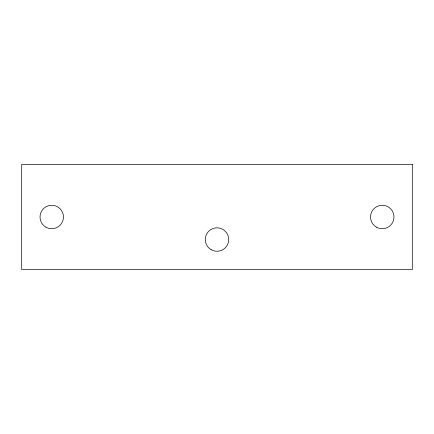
<?xml version="1.0" encoding="UTF-8"?>
<svg xmlns="http://www.w3.org/2000/svg" width="434" height="434" viewBox="0 0 434 434"><rect width="100%" height="100%" fill="white"/><g stroke="black" fill="none" stroke-linecap="round" stroke-linejoin="round"><path stroke-width="0.65" d="M412.3 164.421L21.7 164.421L21.7 269.579L412.3 269.579L412.3 164.421M211.141 249.68A11.718 11.718 0 0 0 228.718 239.535A11.718 11.718 0 0 0 211.141 229.385A11.718 11.718 0 0 0 211.141 249.68M376.397 227.15A11.718 11.718 0 0 0 393.974 217A11.718 11.718 0 0 0 376.397 206.85A11.718 11.718 0 0 0 376.397 227.15M45.885 227.15A11.718 11.718 0 0 0 63.462 217A11.718 11.718 0 0 0 45.885 206.85A11.718 11.718 0 0 0 45.885 227.15"/></g></svg>
